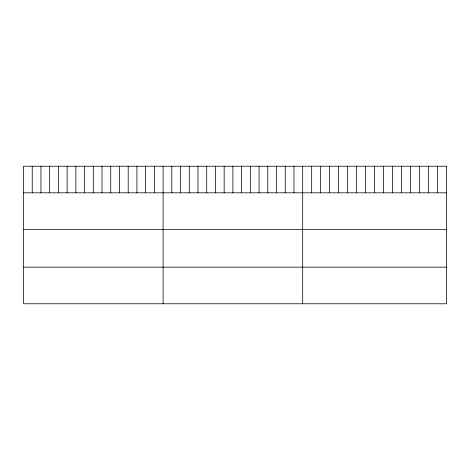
<?xml version="1.0" encoding="UTF-8"?>
<svg xmlns="http://www.w3.org/2000/svg" width="470" height="470" viewBox="0 0 470 470"><rect width="100%" height="100%" fill="white"/><g stroke="black" fill="none" stroke-linecap="round" stroke-linejoin="round"><path stroke-width="0.7" d="M23.5 192.806L446.5 192.806M23.5 229.425L446.5 229.425M23.5 267.16L446.5 267.16M437.511 166.221L437.511 192.806M428.522 166.221L428.522 192.806M419.534 166.221L419.534 192.806M410.545 166.221L410.545 192.806M401.556 166.221L401.556 192.806M392.568 166.221L392.568 192.806M383.579 166.221L383.579 192.806M374.59 166.221L374.59 192.806M365.601 166.221L365.601 192.806M356.613 166.221L356.613 192.806M347.624 166.221L347.624 192.806M338.635 166.221L338.635 192.806M329.646 166.221L329.646 192.806M320.657 166.221L320.657 192.806M311.669 166.221L311.669 192.806M302.68 166.221L302.68 303.779M293.956 166.221L293.956 192.806M285.231 166.221L285.231 192.806M276.507 166.221L276.507 192.806M267.783 166.221L267.783 192.806M259.058 166.221L259.058 192.806M250.334 166.221L250.334 192.806M241.609 166.221L241.609 192.806M232.885 166.221L232.885 192.806M224.161 166.221L224.161 192.806M215.436 166.221L215.436 192.806M206.712 166.221L206.712 192.806M197.988 166.221L197.988 192.806M189.263 166.221L189.263 192.806M180.539 166.221L180.539 192.806M171.814 166.221L171.814 192.806M163.09 166.221L163.09 303.779M154.366 166.221L154.366 192.806M145.641 166.221L145.641 192.806M136.917 166.221L136.917 192.806M128.192 166.221L128.192 192.806M119.468 166.221L119.468 192.806M110.744 166.221L110.744 192.806M102.019 166.221L102.019 192.806M93.295 166.221L93.295 192.806M84.571 166.221L84.571 192.806M75.846 166.221L75.846 192.806M67.122 166.221L67.122 192.806M58.398 166.221L58.398 192.806M49.673 166.221L49.673 192.806M40.949 166.221L40.949 192.806M32.224 166.221L32.224 192.806M446.5 166.221L23.5 166.221L23.5 303.779L446.5 303.779L446.5 166.221"/></g></svg>
